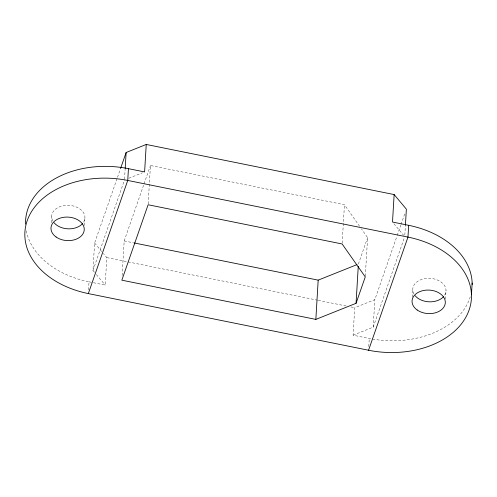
<?xml version="1.0" encoding="UTF-8"?>
<svg xmlns="http://www.w3.org/2000/svg" width="497" height="497" viewBox="0 0 497 497"><rect width="100%" height="100%" fill="white"/><g stroke="black" fill="none" stroke-linecap="round" stroke-linejoin="round"><path stroke-width="0.37" stroke-dasharray="2.48 1.86" d="M51.328 222.731L51.676 216.841M84.471 225.396L84.95 217.301M88.547 289.913L89.025 281.818A83.279 58.783 3.4 0 1 26.148 229.956M94.436 272.25L92.964 270.498L94.598 243.021L117.23 178.05M93.436 282.706L105.19 285.085L106.824 257.608L103.401 253.52M124.542 179.218L125.132 169.297M122.113 275.562L124.175 240.927L143.819 184.536M148.162 203.981L150.448 165.495L344.458 204.714L359.586 226.247M342.172 243.201L344.458 204.714M470.286 296.759A83.279 58.783 3.4 0 1 369.259 338.463L353.094 335.195L354.721 307.718L374.831 299.672L396.954 236.162M365.307 276.139L367.594 237.647L361.369 228.782M368.78 346.564L369.259 338.463M353.094 335.195L373.204 327.15L374.831 299.672M404.825 235.106L405.415 225.184M412.311 297.194L412.746 289.832M445.498 299.126L446.02 290.291M117.485 177.323L120.28 169.291M92.964 270.498L124.498 179.982M144.074 183.803L150.448 165.495M358.399 264.05L367.594 237.647M397.209 235.429L400.768 225.209M401.023 224.482L405.092 212.803M373.204 327.15L404.477 237.361M128.81 178.255L142.453 172.794M124.175 240.927L133.302 242.772M106.824 257.608L317.465 300.188M318.223 300.337L346.359 306.028M350.919 306.947L354.721 307.718M89.025 281.818L92.697 282.557M393.972 223.799L403.757 235.466M94.598 243.021L102.91 252.936M96.387 274.586L105.19 285.085M413.989 294.069A16.656 11.754 3.4 0 1 429.88 278.314A16.656 11.754 3.4 0 1 444.38 295.616M52.918 221.078A16.656 11.754 3.4 0 1 68.81 205.323A16.656 11.754 3.4 0 1 83.31 222.625"/><path stroke-width="0.75" d="M125.182 168.533L126.132 152.504L146.242 144.453L394.14 194.569L406.366 209.15L405.415 225.184M146.242 144.453L144.608 171.937L128.443 168.669L127.741 180.442L88.323 293.59L368.557 350.242A83.279 58.783 3.4 0 0 469.106 310.01A83.279 58.783 3.4 0 0 407.975 237.094L127.741 180.442A83.279 58.783 3.4 0 0 27.198 220.674A83.279 58.783 3.4 0 0 88.323 293.59M315.85 319.403L356.063 303.307L365.264 276.904L342.129 243.971L148.118 204.752L121.84 280.184L315.85 319.403L318.179 280.146L356.964 264.628M356.063 303.307L358.262 266.361M394.14 194.569L392.506 222.047L408.677 225.315A83.279 58.783 3.4 0 1 472.169 284.564M408.677 225.315L407.975 237.094L368.557 350.242M471.448 294.808L472.15 283.035M120.535 168.564L126.132 152.504M134.066 242.927L318.179 280.146M25.552 224.097A83.279 58.783 3.4 0 1 128.443 168.669M443.548 296.666A16.656 11.754 3.4 0 1 415.169 295.752M82.477 223.675A16.656 11.754 3.4 0 1 54.092 222.762M56.118 237.013A16.656 11.754 3.4 0 0 83.782 232.118A16.656 11.754 3.4 0 0 62.945 217.413A16.656 11.754 3.4 0 0 56.118 237.013M417.188 310.004A16.656 11.754 3.4 0 0 444.852 305.108A16.656 11.754 3.4 0 0 424.016 290.403A16.656 11.754 3.4 0 0 417.188 310.004"/></g></svg>
